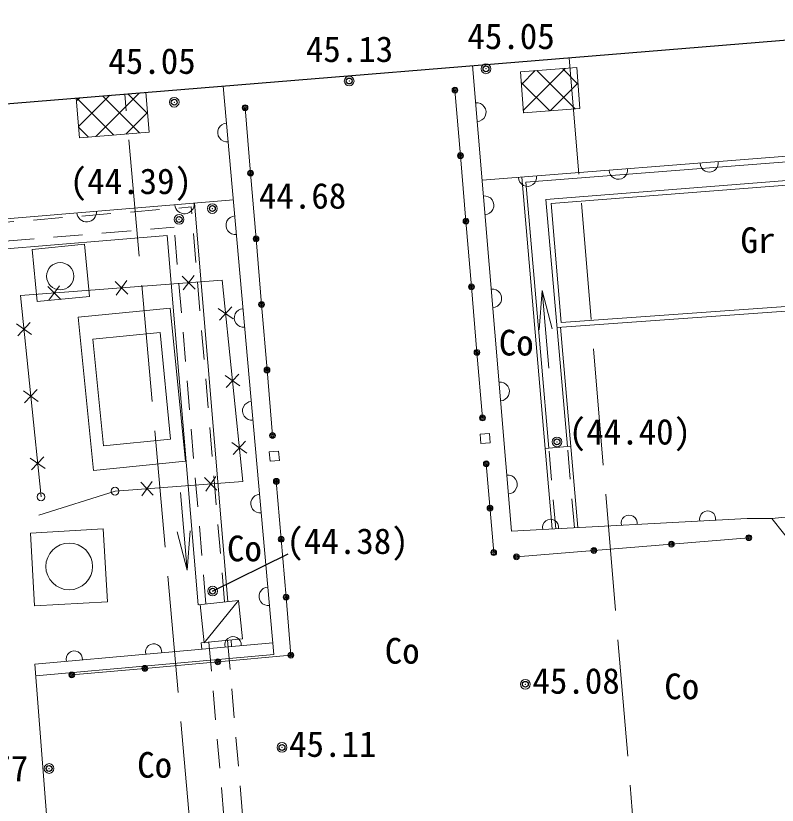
# Model space of a CAD drawing. Units: millimetres, scale not verified. Extents: x -29071210 to -28860960, y -117775216 to -117329466.
# Drawn here: x -28926377 to -28916595, y -117540052 to -117529914 of the extents above; entities that cross this region are included whole.
import ezdxf
from ezdxf.enums import TextEntityAlignment as Align

# ---------------------------------------------------------------- set-up
doc = ezdxf.new("R2010")
doc.units = ezdxf.units.MM
doc.header["$LTSCALE"] = 250
doc.header["$PDMODE"] = 32
doc.header["$PDSIZE"] = 125
doc.linetypes.add('DASHED', pattern=[7.5, 6, -1.5])
doc.linetypes.add('USER4', pattern=[2.5, 1.5, -1])
for name, color, linetype, lineweight in [('S-SUV', 7, 'Continuous', 13), ('S-SUV-HTXT', 7, 'Continuous', 13), ('S-SUV-SRVR', 3, 'Continuous', 13), ('S-SUV-STR', 1, 'Continuous', 25)]:
    doc.layers.add(name, color=color, linetype=linetype, lineweight=lineweight)
doc.styles.add('ＭＳ ゴシック', font='')
doc.styles.get('ＭＳ ゴシック').set_extended_font_data('MS Gothic')

# ---------------------------------------------------------------- blocks, each defined once
blk = doc.blocks.new('ﾌﾟﾛｯﾄﾏｰｸ-03_1')
at = {"color": 3, "linetype": 'Continuous', "lineweight": 25}
blk.add_circle((0, 0), 0.5, dxfattribs=at)
at = {"color": 3}
blk.add_point((0, 0), dxfattribs=at)
blk = doc.blocks.new('open_arrow')
at = {"color": 0, "linetype": 'Continuous', "lineweight": -2}
blk.add_lwpolyline([(7.5, 1.25), (0, 0), (7.5, -1.25)], dxfattribs=at)

msp = doc.modelspace()

# ---------------------------------------------------------------- hatches: boundary and pattern name
at = {"layer": 'S-SUV'}
h = msp.add_hatch(dxfattribs=at)
h.set_pattern_fill('USER', color=256, style=0, pattern_type=2)
h.set_pattern_definition([(45, (-28919516, -117530784.1), (-176.78, 176.78), []), (315, (-28919516, -117530784.1), (176.78, 176.78), [])])
h.paths.add_polyline_path([(-28919854, -117531161), (-28919894.2, -117530632.5), (-28919171.2, -117530577.5), (-28919131, -117531106)])
h = msp.add_hatch(dxfattribs=at)
h.set_pattern_fill('USER', color=256, style=0, pattern_type=2)
h.set_pattern_definition([(45, (-28925045.1, -117531163.1), (-176.78, 176.78), []), (315, (-28925045.1, -117531163.1), (176.78, 176.78), [])])
h.paths.add_polyline_path([(-28924706.9, -117530897.6), (-28924665.1, -117531409.1), (-28925558.6, -117531482.1), (-28925600.4, -117530970.6)])

# ---------------------------------------------------------------- linework, layer by layer
at = {"layer": 'S-SUV', "linetype": 'DASHED'}
for p, q in [((-28919267.8, -117530452.8), (-28917997.1, -117545621.7)), ((-28923626.1, -117546074.6), (-28924977.2, -117530919.7))]:
    msp.add_line(p, q, dxfattribs=at)
at = {"layer": 'S-SUV'}
for p, q in [((-28920510.6, -117530554.4), (-28920009.9, -117536532.3)), ((-28919171.2, -117530577.5), (-28919894.2, -117530632.5)), ((-28919131, -117531106), (-28919171.2, -117530577.5)), ((-28919894.2, -117530632.5), (-28919854, -117531161)), ((-28924665.1, -117531409.1), (-28924706.9, -117530897.6)), ((-28923060.7, -117538115.1), (-28923711.4, -117530816.2)), ((-28920664.7, -117531710.5), (-28920735.2, -117530868.4)), ((-28925600.4, -117530970.6), (-28925558.6, -117531482.1)), ((-28923361.2, -117531936.4), (-28923431.7, -117531094.3)), ((-28919854, -117531161), (-28919131, -117531106)), ((-28924665.1, -117531409.1), (-28925558.6, -117531482.1)), ((-28912546, -117531410), (-28920387.4, -117532025.7)), ((-28912866.8, -117531504.4), (-28919826.3, -117532051)), ((-28920594.1, -117532552.6), (-28920664.7, -117531710.5)), ((-28912839, -117531743), (-28919566.2, -117532271.3)), ((-28913203.3, -117531831.8), (-28919501.2, -117532326.4)), ((-28923290.7, -117532778.5), (-28923361.2, -117531936.4)), ((-28919575.4, -117535469.4), (-28919878.2, -117531985.7)), ((-28919529.9, -117535465.6), (-28919826.3, -117532051)), ((-28923581, -117532279.5), (-28958785.4, -117535188.9)), ((-28924082.6, -117532320.9), (-28923651.5, -117537437)), ((-28919290.8, -117535445.5), (-28919566.2, -117532271.3)), ((-28919501.2, -117532326.4), (-28919368.9, -117533851.5)), ((-28920523.6, -117533394.7), (-28920594.1, -117532552.6)), ((-28958175.2, -117535524.8), (-28924433.9, -117532736.3)), ((-28924034.6, -117537476.8), (-28924433.9, -117532736.3)), ((-28923220.2, -117533620.6), (-28923290.7, -117532778.5)), ((-28923724, -117533308), (-28926315, -117533507)), ((-28924936.3, -117533489.6), (-28925102.5, -117533325.4)), ((-28924949.8, -117533313.6), (-28925089, -117533501.3)), ((-28924072.6, -117533423.3), (-28924238.8, -117533259)), ((-28924086.2, -117533247.3), (-28924225.3, -117533435)), ((-28923462, -117535893), (-28923724, -117533308)), ((-28925800, -117533556), (-28925966.1, -117533391.7)), ((-28925813.5, -117533380), (-28925952.6, -117533567.7)), ((-28920453, -117534236.8), (-28920523.6, -117533394.7)), ((-28919528.1, -117534437.9), (-28919614.5, -117533441.6)), ((-28913155.6, -117533415.5), (-28919368.9, -117533851.5)), ((-28926053, -117536092), (-28926315, -117533507)), ((-28919423.5, -117533915.5), (-28913093.9, -117533471.3)), ((-28923149.8, -117534462.7), (-28923220.2, -117533620.6)), ((-28925576.2, -117533785.1), (-28924393.5, -117533667.5)), ((-28924197.8, -117535635.9), (-28924393.5, -117533667.5)), ((-28923584.8, -117533806.2), (-28923775.8, -117533671.7)), ((-28923760.4, -117533824), (-28923600.2, -117533653.9)), ((-28925576.2, -117533785.1), (-28925380.5, -117535753.5)), ((-28926175.8, -117534005.2), (-28926366.8, -117533870.7)), ((-28926351.4, -117534023), (-28926191.2, -117533852.9)), ((-28919155.2, -117536486.7), (-28919378.7, -117533912.3)), ((-28920382.5, -117535078.9), (-28920453, -117534236.8)), ((-28923497.5, -117534667.9), (-28923688.5, -117534533.4)), ((-28923673.1, -117534685.7), (-28923512.9, -117534515.6)), ((-28923079.3, -117535304.8), (-28923149.8, -117534462.7)), ((-28926088.5, -117534866.9), (-28926279.5, -117534732.4)), ((-28926264.1, -117534884.7), (-28926103.9, -117534714.6)), ((-28920293.2, -117535276.8), (-28920412.8, -117535286.8)), ((-28920412.8, -117535286.8), (-28920402.8, -117535406.4)), ((-28920283.2, -117535396.4), (-28920293.2, -117535276.8)), ((-28923410.1, -117535529.5), (-28923601.2, -117535395)), ((-28923585.7, -117535547.3), (-28923425.6, -117535377.2)), ((-28920402.8, -117535406.4), (-28920283.2, -117535396.4)), ((-28919575.4, -117535469.4), (-28919245.9, -117535441.8)), ((-28919485.4, -117536504.3), (-28919575.4, -117535469.4)), ((-28923001.4, -117535504), (-28923121, -117535514)), ((-28923121, -117535514), (-28923111, -117535633.6)), ((-28922991.4, -117535623.6), (-28923001.4, -117535504)), ((-28926001.1, -117535728.5), (-28926192.2, -117535594)), ((-28926176.7, -117535746.3), (-28926016.6, -117535576.2)), ((-28924197.8, -117535635.9), (-28925380.5, -117535753.5)), ((-28923111, -117535633.6), (-28922991.4, -117535623.6)), ((-28920333.3, -117535666.8), (-28920237.6, -117536808.6)), ((-28923792.7, -117536006.9), (-28923951.2, -117535842.1)), ((-28923806.2, -117535830.9), (-28923937.6, -117536018)), ((-28923462, -117535893), (-28925102.1, -117536019)), ((-28924612.7, -117536069.9), (-28924771.2, -117535905)), ((-28924626.3, -117535893.9), (-28924757.7, -117536081)), ((-28922967.8, -117536637), (-28923030.1, -117535892.7)), ((-28911422.1, -117535910.9), (-28916665, -117536368)), ((-28925102.1, -117536019), (-28926082.9, -117536327.1)), ((-28924261.1, -117536035.9), (-28924177.2, -117537032.4)), ((-28916982, -117536371), (-28920009.9, -117536532.3)), ((-28916982, -117536371), (-28916665, -117536368)), ((-28916665, -117536368), (-28915841, -117537416)), ((-28922905.5, -117537381.3), (-28922967.8, -117536637)), ((-28916960, -117536617), (-28917955.3, -117536698.7)), ((-28918950.7, -117536780.3), (-28919946, -117536862)), ((-28917955.3, -117536698.7), (-28918950.7, -117536780.3)), ((-28922843.2, -117538125.6), (-28922905.5, -117537381.3)), ((-28923517, -117537423), (-28924034.6, -117537476.8)), ((-28924008, -117537474), (-28923957, -117537965)), ((-28923957, -117537965), (-28923517, -117537423)), ((-28923466, -117537914), (-28923517, -117537423)), ((-28923074, -117537965.7), (-28926134, -117538242.2)), ((-28923995.1, -117537969), (-28923466, -117537914)), ((-28923995.1, -117537969), (-28923988.3, -117538048.3)), ((-28923612.1, -117537929.2), (-28923604.8, -117538013.7)), ((-28926120.5, -117538391.6), (-28923060.7, -117538115.1)), ((-28923781.4, -117538210.1), (-28922843.2, -117538125.6)), ((-28925916.9, -117541022.9), (-28926134, -117538242.2)), ((-28925658, -117538379), (-28924719.7, -117538294.5)), ((-28924719.7, -117538294.5), (-28923781.4, -117538210.1))]:
    msp.add_line(p, q, dxfattribs=at)
at = {"layer": 'S-SUV', "linetype": 'USER4'}
for p, q in [((-28958540.8, -117535213.9), (-28924123.6, -117532369.5)), ((-28923696.3, -117537441.6), (-28924123.6, -117532369.5)), ((-28958282.8, -117535433.4), (-28924342.7, -117532628.4)), ((-28923935.1, -117537466.4), (-28924342.7, -117532628.4)), ((-28919440, -117536501.9), (-28919529.9, -117535465.6)), ((-28919200.2, -117536489.1), (-28919290.8, -117535445.5))]:
    msp.add_line(p, q, dxfattribs=at)
at = {"layer": 'S-SUV'}
for points in [[(-28925496.1, -117532848.1), (-28926167.1, -117532914.2), (-28926101, -117533585.2), (-28925430, -117533519.1)], [(-28924524, -117533982), (-28924387.7, -117535353.3), (-28925250, -117535439), (-28925386.3, -117534067.7)], [(-28926135, -117537492), (-28926188, -117536557), (-28925253, -117536504), (-28925200, -117537439)]]:
    msp.add_lwpolyline(points, close=True, dxfattribs=at)
at = {"layer": 'S-SUV', "linetype": 'USER4'}
for points in [[(-28923895.6, -117537958.6), (-28923593, -117541474), (-28923254.5, -117545502.2)], [(-28923656.9, -117537933.8), (-28923353.9, -117541453.7), (-28922995.2, -117545722.1)]]:
    msp.add_lwpolyline(points, dxfattribs=at)
at = {"layer": 'S-SUV'}
for centre, radius in [((-28920735.2, -117530868.4), 37.5), ((-28920735.2, -117530868.4), 25), ((-28920735.2, -117530868.4), 12.5), ((-28923431.7, -117531094.3), 37.5), ((-28923431.7, -117531094.3), 25), ((-28923431.7, -117531094.3), 12.5), ((-28925806, -117533259.2), 175), ((-28920333.3, -117535666.8), 37.5), ((-28920333.3, -117535666.8), 25), ((-28920333.3, -117535666.8), 12.5), ((-28923030.1, -117535892.7), 37.5), ((-28923030.1, -117535892.7), 25), ((-28925102.1, -117536019), 50), ((-28923030.1, -117535892.7), 12.5), ((-28926053, -117536092), 50), ((-28920285.4, -117536237.7), 37.5), ((-28920285.4, -117536237.7), 25), ((-28920285.4, -117536237.7), 12.5), ((-28925691, -117536986), 300), ((-28920237.6, -117536808.6), 37.5), ((-28920237.6, -117536808.6), 25), ((-28920237.6, -117536808.6), 12.5), ((-28919946, -117536862), 37.5), ((-28919946, -117536862), 25), ((-28919946, -117536862), 12.5)]:
    msp.add_circle(centre, radius, dxfattribs=at)
for centre, radius, start, end in [((-28920455.7, -117531151.8), 120.1, 272.43844, 97.13849), ((-28923663.5, -117531412.4), 119.8, 92.58083, 277.60871), ((-28920664.7, -117531710.5), 37.5, 0, 180), ((-28920664.7, -117531710.5), 37.5, 180, 0), ((-28920664.7, -117531710.5), 25, 0, 180), ((-28920664.7, -117531710.5), 25, 180, 0), ((-28920664.7, -117531710.5), 12.5, 0, 180), ((-28920664.7, -117531710.5), 12.5, 180, 0), ((-28917468.5, -117531804.2), 117.3, 180.74772, 8.23164), ((-28923361.2, -117531936.4), 37.5, 0, 180), ((-28923361.2, -117531936.4), 25, 0, 180), ((-28918635.8, -117531895.9), 117.3, 180.74772, 8.23164), ((-28923361.2, -117531936.4), 37.5, 180, 0), ((-28923361.2, -117531936.4), 25, 180, 0), ((-28923361.2, -117531936.4), 12.5, 0, 180), ((-28923361.2, -117531936.4), 12.5, 180, 0), ((-28919803.1, -117531987.5), 117.3, 180.74772, 8.23164), ((-28924209.7, -117532330.3), 126.2, 185.25321, 4.19575), ((-28920355.5, -117532347.4), 120.1, 272.43844, 97.13849), ((-28925467, -117532434.2), 126.2, 185.25321, 4.19575), ((-28923557.3, -117532604), 119.8, 92.58083, 277.60871), ((-28920594.1, -117532552.6), 37.5, 0, 180), ((-28920594.1, -117532552.6), 25, 0, 180), ((-28920594.1, -117532552.6), 37.5, 180, 0), ((-28920594.1, -117532552.6), 25, 180, 0), ((-28920594.1, -117532552.6), 12.5, 0, 180), ((-28920594.1, -117532552.6), 12.5, 180, 0), ((-28923290.7, -117532778.5), 37.5, 0, 180), ((-28923290.7, -117532778.5), 37.5, 180, 0), ((-28923290.7, -117532778.5), 25, 0, 180), ((-28923290.7, -117532778.5), 25, 180, 0), ((-28923290.7, -117532778.5), 12.5, 0, 180), ((-28923290.7, -117532778.5), 12.5, 180, 0), ((-28920523.6, -117533394.7), 37.5, 0, 180), ((-28920523.6, -117533394.7), 37.5, 180, 0), ((-28920523.6, -117533394.7), 25, 0, 180), ((-28920523.6, -117533394.7), 25, 180, 0), ((-28920523.6, -117533394.7), 12.5, 0, 180), ((-28920523.6, -117533394.7), 12.5, 180, 0), ((-28920255.4, -117533542.9), 120.1, 272.43844, 97.13849), ((-28923220.2, -117533620.6), 37.5, 0, 180), ((-28923220.2, -117533620.6), 37.5, 180, 0), ((-28923220.2, -117533620.6), 25, 0, 180), ((-28923220.2, -117533620.6), 25, 180, 0), ((-28923220.2, -117533620.6), 12.5, 0, 180), ((-28923220.2, -117533620.6), 12.5, 180, 0), ((-28923451.1, -117533795.6), 119.8, 92.58083, 277.60871), ((-28920453, -117534236.8), 37.5, 0, 180), ((-28920453, -117534236.8), 37.5, 180, 0), ((-28920453, -117534236.8), 25, 0, 180), ((-28920453, -117534236.8), 25, 180, 0), ((-28920453, -117534236.8), 12.5, 0, 180), ((-28920453, -117534236.8), 12.5, 180, 0), ((-28923149.8, -117534462.7), 37.5, 0, 180), ((-28923149.8, -117534462.7), 25, 0, 180), ((-28923149.8, -117534462.7), 12.5, 0, 180), ((-28923149.8, -117534462.7), 37.5, 180, 0), ((-28923149.8, -117534462.7), 25, 180, 0), ((-28923149.8, -117534462.7), 12.5, 180, 0), ((-28920155.2, -117534738.5), 120.1, 272.43844, 97.13849), ((-28923344.8, -117534987.2), 119.8, 92.58083, 277.60871), ((-28920382.5, -117535078.9), 37.5, 0, 180), ((-28920382.5, -117535078.9), 25, 0, 180), ((-28920382.5, -117535078.9), 37.5, 180, 0), ((-28920382.5, -117535078.9), 25, 180, 0), ((-28920382.5, -117535078.9), 12.5, 0, 180), ((-28920382.5, -117535078.9), 12.5, 180, 0), ((-28923079.3, -117535304.8), 37.5, 0, 180), ((-28923079.3, -117535304.8), 37.5, 180, 0), ((-28923079.3, -117535304.8), 25, 0, 180), ((-28923079.3, -117535304.8), 25, 180, 0), ((-28923079.3, -117535304.8), 12.5, 0, 180), ((-28923079.3, -117535304.8), 12.5, 180, 0), ((-28920055, -117535934.1), 120.1, 272.43844, 97.13849), ((-28923238.6, -117536178.8), 119.8, 92.58083, 277.60871), ((-28917488.6, -117536376.2), 103.3, 350.9479, 195.15176), ((-28919506.6, -117536483.8), 103.3, 350.9479, 195.15176), ((-28918497.6, -117536430), 103.3, 350.9479, 195.15176), ((-28916960, -117536617), 37.5, 0, 180), ((-28922967.8, -117536637), 37.5, 0, 180), ((-28922967.8, -117536637), 37.5, 180, 0), ((-28922967.8, -117536637), 25, 0, 180), ((-28922967.8, -117536637), 25, 180, 0), ((-28922967.8, -117536637), 12.5, 0, 180), ((-28922967.8, -117536637), 12.5, 180, 0), ((-28917955.3, -117536698.7), 37.5, 0, 180), ((-28917955.3, -117536698.7), 25, 0, 180), ((-28916960, -117536617), 37.5, 180, 0), ((-28916960, -117536617), 25, 0, 180), ((-28916960, -117536617), 25, 180, 0), ((-28916960, -117536617), 12.5, 0, 180), ((-28916960, -117536617), 12.5, 180, 0), ((-28918950.7, -117536780.3), 37.5, 0, 180), ((-28918950.7, -117536780.3), 37.5, 180, 0), ((-28918950.7, -117536780.3), 25, 0, 180), ((-28918950.7, -117536780.3), 25, 180, 0), ((-28918950.7, -117536780.3), 12.5, 0, 180), ((-28918950.7, -117536780.3), 12.5, 180, 0), ((-28917955.3, -117536698.7), 37.5, 180, 0), ((-28917955.3, -117536698.7), 25, 180, 0), ((-28917955.3, -117536698.7), 12.5, 0, 180), ((-28917955.3, -117536698.7), 12.5, 180, 0), ((-28923132.4, -117537370.4), 119.8, 92.58083, 277.60871), ((-28922905.5, -117537381.3), 37.5, 0, 180), ((-28922905.5, -117537381.3), 37.5, 180, 0), ((-28922905.5, -117537381.3), 25, 0, 180), ((-28922905.5, -117537381.3), 25, 180, 0), ((-28922905.5, -117537381.3), 12.5, 0, 180), ((-28922905.5, -117537381.3), 12.5, 180, 0), ((-28923585.9, -117537991.4), 104.5, 353.81962, 196.50675), ((-28924605.8, -117538083.5), 104.5, 353.81962, 196.50675), ((-28925625.8, -117538175.7), 104.5, 353.81962, 196.50675), ((-28922843.2, -117538125.6), 37.5, 0, 180), ((-28922843.2, -117538125.6), 25, 0, 180), ((-28923781.4, -117538210.1), 37.5, 0, 180), ((-28923781.4, -117538210.1), 25, 0, 180), ((-28923781.4, -117538210.1), 12.5, 0, 180), ((-28922843.2, -117538125.6), 37.5, 180, 0), ((-28922843.2, -117538125.6), 25, 180, 0), ((-28922843.2, -117538125.6), 12.5, 0, 180), ((-28922843.2, -117538125.6), 12.5, 180, 0), ((-28924719.7, -117538294.5), 37.5, 0, 180), ((-28924719.7, -117538294.5), 37.5, 180, 0), ((-28924719.7, -117538294.5), 25, 0, 180), ((-28924719.7, -117538294.5), 25, 180, 0), ((-28924719.7, -117538294.5), 12.5, 0, 180), ((-28924719.7, -117538294.5), 12.5, 180, 0), ((-28923781.4, -117538210.1), 37.5, 180, 0), ((-28923781.4, -117538210.1), 25, 180, 0), ((-28923781.4, -117538210.1), 12.5, 180, 0), ((-28925658, -117538379), 37.5, 0, 180), ((-28925658, -117538379), 37.5, 180, 0), ((-28925658, -117538379), 25, 0, 180), ((-28925658, -117538379), 25, 180, 0), ((-28925658, -117538379), 12.5, 0, 180), ((-28925658, -117538379), 12.5, 180, 0)]:
    msp.add_arc(centre, radius, start, end, dxfattribs=at)
at = {"layer": 'S-SUV-SRVR', "lineweight": 25}
msp.add_line((-28923848.8, -117537302.7), (-28922876.8, -117536823.4), dxfattribs=at)
at = {"layer": 'S-SUV-STR'}
msp.add_line((-28958903.3, -117533693.6), (-28912678, -117529914), dxfattribs=at)

# ---------------------------------------------------------------- block references
at = {"layer": 'S-SUV', "xscale": 66.7, "yscale": 66.7}
for p, rotation in [((-28919614.5, -117533441.6), 275), ((-28924177.2, -117537032.4), 94.8)]:
    msp.add_blockref('open_arrow', p, dxfattribs=dict(at, rotation=rotation))
at = {"layer": 'S-SUV-SRVR', "xscale": 75, "yscale": 75}
for p in [(-28920336.6, -117530595), (-28922094.3, -117530751.7), (-28924342, -117531024), (-28923851.6, -117532389.4), (-28924278.9, -117532529.1), (-28919424.7, -117535386), (-28923848.8, -117537302.7), (-28919831, -117538499), (-28922957, -117539310), (-28925949, -117539580.8)]:
    msp.add_blockref('ﾌﾟﾛｯﾄﾏｰｸ-03_1', p, dxfattribs=at)

# ---------------------------------------------------------------- texts
at = {"layer": 'S-SUV-HTXT', "style": 'ＭＳ ゴシック'}
for s, p in [('Gr', (-28916843.2, -117532795.2)), ('Co', (-28919948.3, -117534111.9)), ('Co', (-28923439.9, -117536754.5)), ('Co', (-28921413, -117538069.3)), ('Co', (-28917821.9, -117538526)), ('Co', (-28924593.5, -117539534.2))]:
    msp.add_text(s, height=329.9, dxfattribs=at).set_placement(p, align=Align.MIDDLE_CENTER)
at = {"layer": 'S-SUV-SRVR', "style": 'ＭＳ ゴシック'}
for s, p in [('45.05', (-28920575.5, -117530440)), ('45.13', (-28922650.9, -117530606.5)), ('45.05', (-28925188.1, -117530759)), ('44.68', (-28923254, -117532490.2)), ('45.08', (-28919740.1, -117538719.2)), ('45.11', (-28922866.1, -117539530.2)), ('44.77', (-28927338.7, -117539845.3))]:
    msp.add_text(s, height=329.9, dxfattribs=at).set_placement(p, align=Align.BOTTOM_LEFT)
for s, p in [('(44.39)', (-28924898.6, -117532302.7)), ('(44.40)', (-28918487.3, -117535519.1)), ('(44.38)', (-28922115.1, -117536924.6))]:
    msp.add_text(s, height=329.9, dxfattribs=at).set_placement(p, align=Align.BOTTOM_CENTER)

doc.saveas('drawing.dxf')
